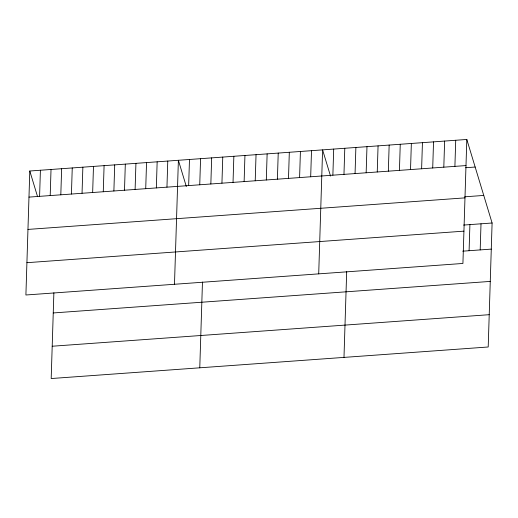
<?xml version="1.0" encoding="UTF-8"?>
<svg xmlns="http://www.w3.org/2000/svg" width="518" height="518" viewBox="0 0 518 518"><rect width="100%" height="100%" fill="white"/><g stroke="black" fill="none" stroke-linecap="round" stroke-linejoin="round"><path stroke-width="0.78" d="M29.798 171.011L25.9 294.995L462.917 263.455L466.815 139.465L29.798 171.011L37.516 196.51M39.588 196.348L40.41 170.241M50.201 195.584L51.023 169.477M53.878 292.767L51.185 378.535L488.202 346.989L492.1 223.005L466.815 139.465M60.813 194.813L61.636 168.713M71.432 194.049L72.248 167.942M82.045 193.285L82.861 167.178M92.657 192.515L93.48 166.414M103.27 191.751L104.092 165.65M113.882 190.987L114.705 164.879M124.495 190.223L125.317 164.115M135.107 189.452L135.93 163.351M145.72 188.688L146.542 162.581M156.339 187.924L157.155 161.817M166.951 187.153L167.767 161.053M174.488 284.272L178.386 160.282L186.312 186.474M188.656 185.586L189.478 159.486M199.747 184.79L200.57 158.683M199.773 367.806L202.467 282.038M210.845 183.987L211.661 157.88M221.937 183.184L222.759 157.083M233.029 182.388L233.851 156.281M244.127 181.585L244.943 155.478M255.219 180.782L256.041 154.681M266.31 179.986L267.133 153.878M277.402 179.183L278.224 153.075M288.5 178.38L289.316 152.279M299.592 177.583L300.414 151.476M310.683 176.78L311.506 150.68M318.706 273.86L322.597 149.877L330.529 176.068M332.873 175.181L333.696 149.074M343.965 174.378L344.787 148.278M343.984 357.401L346.684 271.633M355.063 173.582L355.879 147.475M366.155 172.779L366.977 146.672M377.246 171.976L378.069 145.875M388.338 171.18L389.16 145.072M399.436 170.377L400.252 144.269M410.528 169.574L411.35 143.473M421.62 168.777L422.442 142.67M432.718 167.974L433.534 141.867M443.809 167.172L444.632 141.071M454.901 166.375L455.723 140.268M469.094 250.712L469.91 224.605M480.186 249.909L481.008 223.808M28.976 197.112L465.993 165.572M465.65 167.722L475.161 167.036M464.737 196.808L483.754 195.435M27.959 229.416L464.983 197.87M463.571 225.065L492.1 223.005M26.917 262.691L463.934 231.151M462.755 251.172L491.278 249.113M53.244 312.95L490.268 281.41M52.201 346.231L489.219 314.691"/></g></svg>
